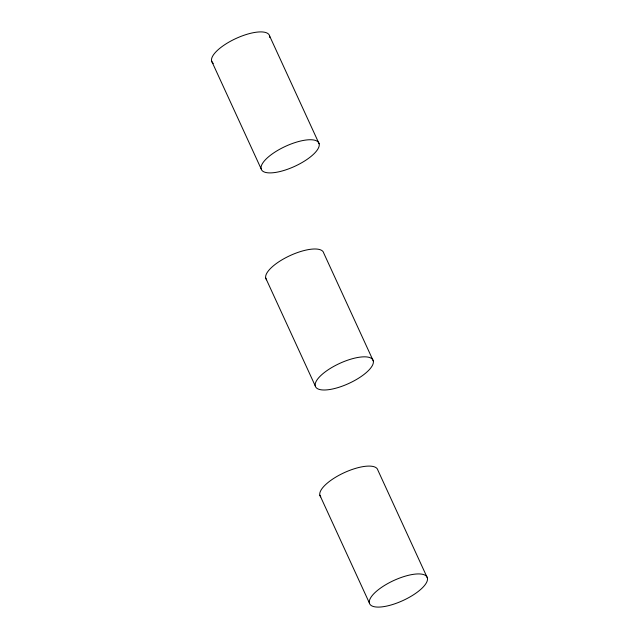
<?xml version="1.0" encoding="UTF-8"?>
<svg xmlns="http://www.w3.org/2000/svg" width="639" height="639" viewBox="0 0 639 639"><rect width="100%" height="100%" fill="white"/><g stroke="black" fill="none" stroke-linecap="round" stroke-linejoin="round"><path stroke-width="0.96" d="M269.602 35.96L319.141 143.799A31.646 11.015 -24.7 0 1 277.989 171.987A31.646 11.015 -24.7 0 1 273.3 153.192A31.646 11.015 -24.7 0 1 319.141 143.799M373.272 360.891A31.646 11.015 -24.7 0 0 327.432 370.285A31.646 11.015 -24.7 0 0 332.12 389.087A31.646 11.015 -24.7 0 0 373.272 360.891L323.725 253.052A31.646 11.015 -24.7 0 0 289.499 255.856A31.646 11.015 -24.7 0 0 266.639 279.802M211.605 61.017L261.143 168.856M427.395 577.983A31.646 11.015 -24.7 0 0 381.555 587.377A31.646 11.015 -24.7 0 0 386.244 606.179A31.646 11.015 -24.7 0 0 427.395 577.983L377.857 470.144A31.646 11.015 -24.7 0 0 343.63 472.956A31.646 11.015 -24.7 0 0 320.77 496.902M265.728 278.109L315.275 385.948M319.859 495.201L369.398 603.04M213.29 63.397A31.646 11.015 -24.7 0 1 236.007 38.476A31.646 11.015 -24.7 0 1 269.706 37.477"/></g></svg>
